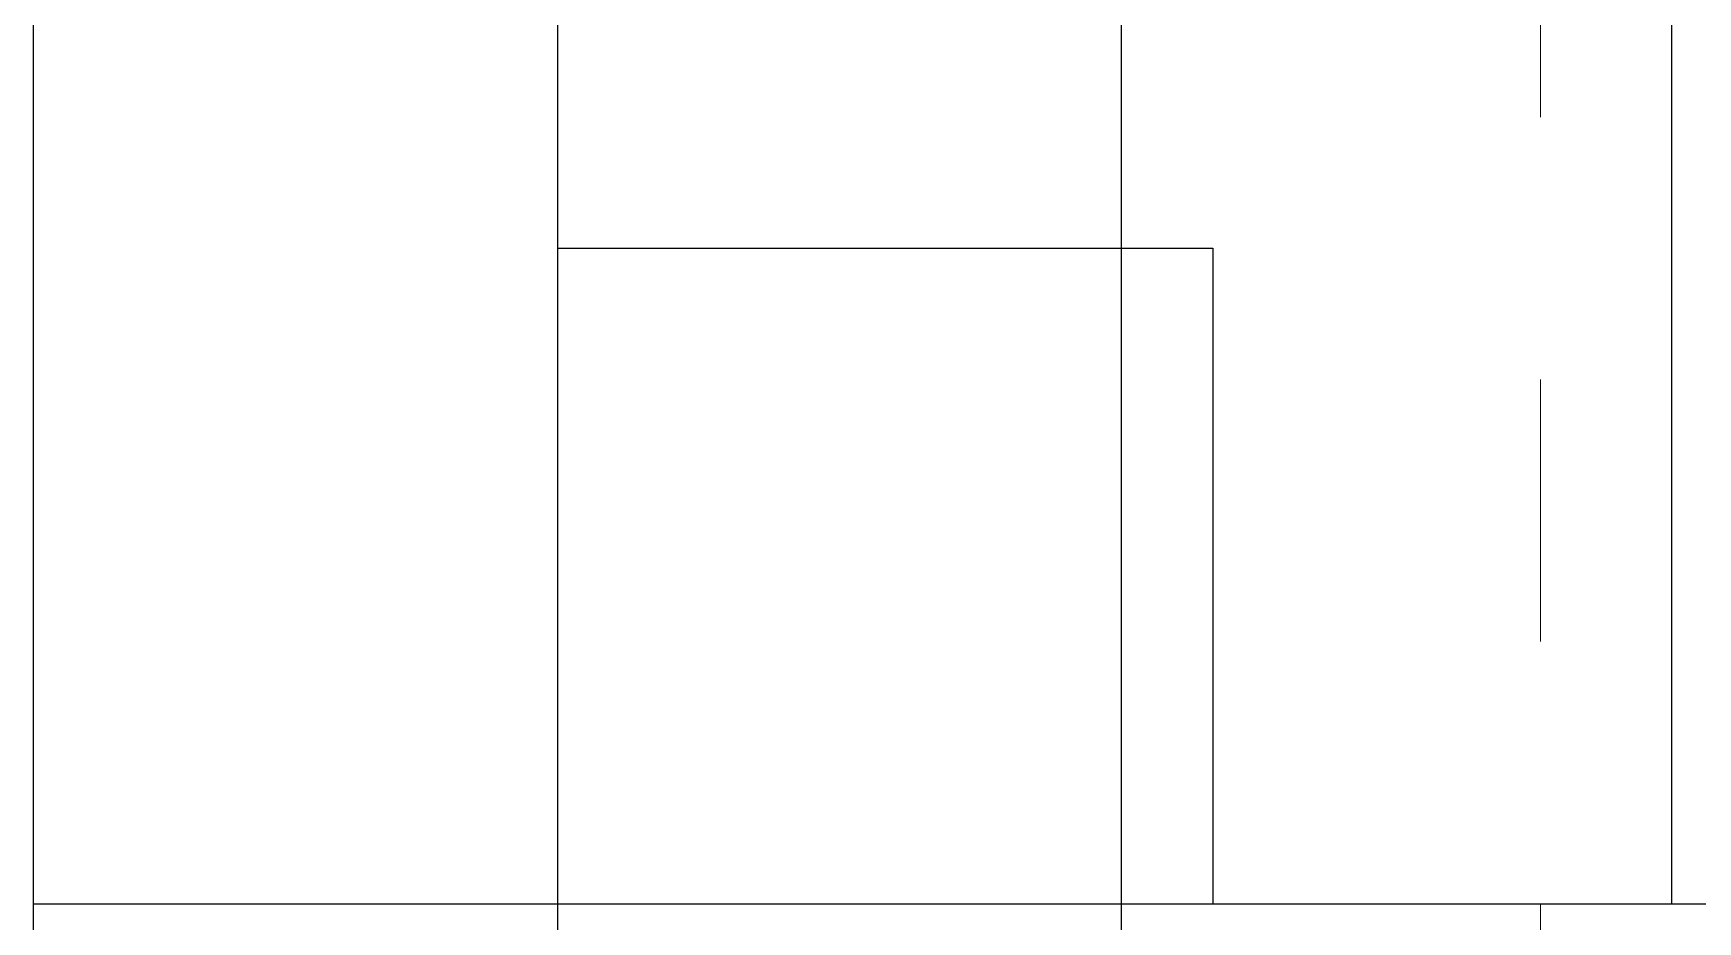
# Model space of a CAD drawing. Header units: inches. Extents: x -91.9 to -8.9, y 167.2 to 248.9.
# Drawn here: x -60.57 to -59.935, y 198.137 to 198.476 of the extents above; entities that cross this region are included whole.
import ezdxf

# ---------------------------------------------------------------- set-up
doc = ezdxf.new("R2010")
doc.units = ezdxf.units.IN
doc.header["$MEASUREMENT"] = 0
doc.linetypes.add('DASHED2', pattern=[0.375, 0.25, -0.125])
doc.linetypes.add('HIDDEN', pattern=[0.375, 0.25, -0.125])
doc.layers.add('A2 Hatch', color=8, linetype='Continuous', lineweight=9)

msp = doc.modelspace()

# ---------------------------------------------------------------- linework, layer by layer
at = {"color": 1}
for p, q in [((-60.57038, 210.64368), (-60.57038, 198.14368)), ((-60.37038, 210.39368), (-60.37038, 198.14368)), ((-60.15538, 210.14368), (-60.15538, 198.14368)), ((-60.57038, 198.64368), (-60.57038, 188.78955)), ((-59.94538, 198.64371), (-59.94538, 198.14371)), ((-59.94538, 198.64371), (-59.94538, 198.14371)), ((-59.94538, 198.64371), (-59.94538, 198.14371)), ((-59.94538, 198.64371), (-59.94538, 198.14371)), ((-59.94538, 198.64371), (-59.94538, 198.14371)), ((-59.94538, 198.64371), (-59.94538, 198.14371)), ((-59.94538, 198.64371), (-59.94538, 198.14371)), ((-59.94538, 198.64371), (-59.94538, 198.14371)), ((-59.94538, 198.64371), (-59.94538, 198.14371)), ((-59.94538, 198.64371), (-59.94538, 198.14371)), ((-59.94538, 198.64371), (-59.94538, 198.14371)), ((-59.94538, 198.64371), (-59.94538, 198.14371)), ((-59.94538, 198.64371), (-59.94538, 198.14371)), ((-59.94538, 198.64371), (-59.94538, 198.14371)), ((-59.94538, 198.64371), (-59.94538, 198.14371)), ((-59.94538, 198.64371), (-59.94538, 198.14371)), ((-59.94538, 198.64371), (-59.94538, 198.14371)), ((-59.94538, 198.64371), (-59.94538, 198.14371)), ((-59.94538, 198.64371), (-59.94538, 198.14371)), ((-59.94538, 198.64371), (-59.94538, 198.14371)), ((-59.94538, 198.64371), (-59.94538, 198.14371)), ((-59.94538, 198.64371), (-59.94538, 198.14371)), ((-59.94538, 198.64371), (-59.94538, 198.14371)), ((-59.94538, 198.64371), (-59.94538, 198.14371)), ((-59.94538, 198.64368), (-59.94538, 198.14368)), ((-59.94538, 198.64368), (-59.94538, 198.14368)), ((-59.94538, 198.64368), (-59.94538, 198.14368)), ((-59.94538, 198.64368), (-59.94538, 198.14368)), ((-59.94538, 198.64368), (-59.94538, 198.14368)), ((-59.94538, 198.64368), (-59.94538, 198.14368)), ((-59.94538, 198.64368), (-59.94538, 198.14368)), ((-59.94538, 198.64368), (-59.94538, 198.14368)), ((-59.94538, 198.64368), (-59.94538, 198.14368)), ((-59.94538, 198.64368), (-59.94538, 198.14368)), ((-59.94538, 198.64368), (-59.94538, 198.14368)), ((-59.94538, 198.64368), (-59.94538, 198.14368)), ((-59.94538, 198.64368), (-59.94538, 198.14368)), ((-59.94538, 198.64368), (-59.94538, 198.14368)), ((-59.94538, 198.64368), (-59.94538, 198.14368)), ((-59.94538, 198.64368), (-59.94538, 198.14368)), ((-59.94538, 198.64368), (-59.94538, 198.14368)), ((-59.94538, 198.64368), (-59.94538, 198.14368)), ((-59.94538, 198.64368), (-59.94538, 198.14368)), ((-59.94538, 198.64368), (-59.94538, 198.14368)), ((-59.94538, 198.64368), (-59.94538, 198.14368)), ((-59.94538, 198.64368), (-59.94538, 198.14368)), ((-59.94538, 198.64368), (-59.94538, 198.14368)), ((-59.94538, 198.64368), (-59.94538, 198.14368)), ((-59.94538, 198.64368), (-59.94538, 198.14368)), ((-59.94538, 198.64368), (-59.94538, 198.14368)), ((-59.94538, 198.64368), (-59.94538, 198.14368)), ((-59.94538, 198.64368), (-59.94538, 198.14368)), ((-59.94538, 198.64368), (-59.94538, 198.14368)), ((-59.94538, 198.64368), (-59.94538, 198.14368)), ((-59.94538, 198.64368), (-59.94538, 198.14368)), ((-59.94538, 198.64368), (-59.94538, 198.14368)), ((-59.94538, 198.64368), (-59.94538, 198.14368)), ((-59.94538, 198.64368), (-59.94538, 198.14368)), ((-59.94538, 198.64368), (-59.94538, 198.14368)), ((-59.94538, 198.64368), (-59.94538, 198.14368)), ((-59.94538, 198.64368), (-59.94538, 198.14368)), ((-59.94538, 198.64368), (-59.94538, 198.14368)), ((-59.94538, 198.64368), (-59.94538, 198.14368)), ((-59.94538, 198.64368), (-59.94538, 198.14368)), ((-60.37038, 198.39371), (-60.12038, 198.39371)), ((-60.37038, 198.39371), (-60.12038, 198.39371)), ((-60.37038, 198.39371), (-60.12038, 198.39371)), ((-60.37038, 198.39371), (-60.12038, 198.39371)), ((-60.37038, 198.39371), (-60.12038, 198.39371)), ((-60.37038, 198.39371), (-60.12038, 198.39371)), ((-60.37038, 198.39371), (-60.12038, 198.39371)), ((-60.37038, 198.39371), (-60.12038, 198.39371)), ((-60.37038, 198.39371), (-60.12038, 198.39371)), ((-60.37038, 198.39371), (-60.12038, 198.39371)), ((-60.37038, 198.39371), (-60.12038, 198.39371)), ((-60.37038, 198.39371), (-60.12038, 198.39371)), ((-60.37038, 198.39371), (-60.12038, 198.39371)), ((-60.37038, 198.39371), (-60.12038, 198.39371)), ((-60.37038, 198.39371), (-60.12038, 198.39371)), ((-60.37038, 198.39371), (-60.12038, 198.39371)), ((-60.37038, 198.39371), (-60.12038, 198.39371)), ((-60.37038, 198.39371), (-60.12038, 198.39371)), ((-60.37038, 198.39371), (-60.12038, 198.39371)), ((-60.37038, 198.39371), (-60.12038, 198.39371)), ((-60.37038, 198.39371), (-60.12038, 198.39371)), ((-60.37038, 198.39371), (-60.12038, 198.39371)), ((-60.37038, 198.39371), (-60.12038, 198.39371)), ((-60.37038, 198.39371), (-60.12038, 198.39371)), ((-60.37038, 198.39368), (-60.12038, 198.39368)), ((-60.37038, 198.39368), (-60.12038, 198.39368)), ((-60.37038, 198.39368), (-60.12038, 198.39368)), ((-60.37038, 198.39368), (-60.12038, 198.39368)), ((-60.37038, 198.39368), (-60.12038, 198.39368)), ((-60.37038, 198.39368), (-60.12038, 198.39368)), ((-60.37038, 198.39368), (-60.12038, 198.39368)), ((-60.37038, 198.39368), (-60.12038, 198.39368)), ((-60.37038, 198.39368), (-60.12038, 198.39368)), ((-60.37038, 198.39368), (-60.12038, 198.39368)), ((-60.37038, 198.39368), (-60.12038, 198.39368)), ((-60.37038, 198.39368), (-60.12038, 198.39368)), ((-60.37038, 198.39368), (-60.12038, 198.39368)), ((-60.37038, 198.39368), (-60.12038, 198.39368)), ((-60.37038, 198.39368), (-60.12038, 198.39368)), ((-60.37038, 198.39368), (-60.12038, 198.39368)), ((-60.37038, 198.39368), (-60.12038, 198.39368)), ((-60.37038, 198.39368), (-60.12038, 198.39368)), ((-60.37038, 198.39368), (-60.12038, 198.39368)), ((-60.37038, 198.39368), (-60.37038, 188.85737)), ((-60.37038, 198.39368), (-60.12038, 198.39368)), ((-60.37038, 198.39368), (-60.12038, 198.39368)), ((-60.37038, 198.39368), (-60.12038, 198.39368)), ((-60.37038, 198.39368), (-60.12038, 198.39368)), ((-60.37038, 198.39368), (-60.12038, 198.39368)), ((-60.37038, 198.39368), (-60.12038, 198.39368)), ((-60.37038, 198.39368), (-60.12038, 198.39368)), ((-60.37038, 198.39368), (-60.12038, 198.39368)), ((-60.37038, 198.39368), (-60.12038, 198.39368)), ((-60.37038, 198.39368), (-60.12038, 198.39368)), ((-60.37038, 198.39368), (-60.12038, 198.39368)), ((-60.37038, 198.39368), (-60.12038, 198.39368)), ((-60.37038, 198.39368), (-60.12038, 198.39368)), ((-60.37038, 198.39368), (-60.12038, 198.39368)), ((-60.37038, 198.39368), (-60.12038, 198.39368)), ((-60.37038, 198.39368), (-60.12038, 198.39368)), ((-60.37038, 198.39368), (-60.12038, 198.39368)), ((-60.37038, 198.39368), (-60.12038, 198.39368)), ((-60.37038, 198.39368), (-60.12038, 198.39368)), ((-60.37038, 198.39368), (-60.12038, 198.39368)), ((-60.37038, 198.39368), (-60.12038, 198.39368)), ((-60.12038, 198.39371), (-60.12038, 198.14371)), ((-60.12038, 198.39371), (-60.12038, 198.14371)), ((-60.12038, 198.39371), (-60.12038, 198.14371)), ((-60.12038, 198.39371), (-60.12038, 198.14371)), ((-60.12038, 198.39371), (-60.12038, 198.14371)), ((-60.12038, 198.39371), (-60.12038, 198.14371)), ((-60.12038, 198.39371), (-60.12038, 198.14371)), ((-60.12038, 198.39371), (-60.12038, 198.14371)), ((-60.12038, 198.39371), (-60.12038, 198.14371)), ((-60.12038, 198.39371), (-60.12038, 198.14371)), ((-60.12038, 198.39371), (-60.12038, 198.14371)), ((-60.12038, 198.39371), (-60.12038, 198.14371)), ((-60.12038, 198.39371), (-60.12038, 198.14371)), ((-60.12038, 198.39371), (-60.12038, 198.14371)), ((-60.12038, 198.39371), (-60.12038, 198.14371)), ((-60.12038, 198.39371), (-60.12038, 198.14371)), ((-60.12038, 198.39371), (-60.12038, 198.14371)), ((-60.12038, 198.39371), (-60.12038, 198.14371)), ((-60.12038, 198.39371), (-60.12038, 198.14371)), ((-60.12038, 198.39371), (-60.12038, 198.14371)), ((-60.12038, 198.39371), (-60.12038, 198.14371)), ((-60.12038, 198.39371), (-60.12038, 198.14371)), ((-60.12038, 198.39371), (-60.12038, 198.14371)), ((-60.12038, 198.39371), (-60.12038, 198.14371)), ((-60.12038, 198.39368), (-60.12038, 198.14368)), ((-60.12038, 198.39368), (-60.12038, 198.14368)), ((-60.12038, 198.39368), (-60.12038, 198.14368)), ((-60.12038, 198.39368), (-60.12038, 198.14368)), ((-60.12038, 198.39368), (-60.12038, 198.14368)), ((-60.12038, 198.39368), (-60.12038, 198.14368)), ((-60.12038, 198.39368), (-60.12038, 198.14368)), ((-60.12038, 198.39368), (-60.12038, 198.14368)), ((-60.12038, 198.39368), (-60.12038, 198.14368)), ((-60.12038, 198.39368), (-60.12038, 198.14368)), ((-60.12038, 198.39368), (-60.12038, 198.14368)), ((-60.12038, 198.39368), (-60.12038, 198.14368)), ((-60.12038, 198.39368), (-60.12038, 198.14368)), ((-60.12038, 198.39368), (-60.12038, 198.14368)), ((-60.12038, 198.39368), (-60.12038, 198.14368)), ((-60.12038, 198.39368), (-60.12038, 198.14368)), ((-60.12038, 198.39368), (-60.12038, 198.14368)), ((-60.12038, 198.39368), (-60.12038, 198.14368)), ((-60.12038, 198.39368), (-60.12038, 198.14368)), ((-60.12038, 198.39368), (-60.12038, 198.14368)), ((-60.12038, 198.39368), (-60.12038, 198.14368)), ((-60.12038, 198.39368), (-60.12038, 198.14368)), ((-60.12038, 198.39368), (-60.12038, 198.14368)), ((-60.12038, 198.39368), (-60.12038, 198.14368)), ((-60.12038, 198.39368), (-60.12038, 198.14368)), ((-60.12038, 198.39368), (-60.12038, 198.14368)), ((-60.12038, 198.39368), (-60.12038, 198.14368)), ((-60.12038, 198.39368), (-60.12038, 198.14368)), ((-60.12038, 198.39368), (-60.12038, 198.14368)), ((-60.12038, 198.39368), (-60.12038, 198.14368)), ((-60.12038, 198.39368), (-60.12038, 198.14368)), ((-60.12038, 198.39368), (-60.12038, 198.14368)), ((-60.12038, 198.39368), (-60.12038, 198.14368)), ((-60.12038, 198.39368), (-60.12038, 198.14368)), ((-60.12038, 198.39368), (-60.12038, 198.14368)), ((-60.12038, 198.39368), (-60.12038, 198.14368)), ((-60.12038, 198.39368), (-60.12038, 198.14368)), ((-60.12038, 198.39368), (-60.12038, 198.14368)), ((-60.12038, 198.39368), (-60.12038, 198.14368)), ((-60.12038, 198.39368), (-60.12038, 198.14368)), ((-60.57038, 198.14371), (-58.57038, 198.14371)), ((-60.57038, 198.14371), (-60.37038, 198.14371)), ((-60.57038, 198.14371), (-58.57038, 198.14371)), ((-60.57038, 198.14371), (-58.57038, 198.14371)), ((-60.57038, 198.14371), (-60.37038, 198.14371)), ((-60.57038, 198.14371), (-58.57038, 198.14371)), ((-60.57038, 198.14371), (-58.57038, 198.14371)), ((-60.57038, 198.14371), (-58.57038, 198.14371)), ((-60.57038, 198.14371), (-60.37038, 198.14371)), ((-60.57038, 198.14371), (-58.57038, 198.14371)), ((-60.57038, 198.14371), (-58.57038, 198.14371)), ((-60.57038, 198.14371), (-60.37038, 198.14371)), ((-60.57038, 198.14371), (-58.57038, 198.14371)), ((-60.57038, 198.14371), (-58.57038, 198.14371)), ((-60.57038, 198.14371), (-58.57038, 198.14371)), ((-60.57038, 198.14371), (-60.37038, 198.14371)), ((-60.57038, 198.14371), (-58.57038, 198.14371)), ((-60.57038, 198.14371), (-58.57038, 198.14371)), ((-60.57038, 198.14371), (-60.37038, 198.14371)), ((-60.57038, 198.14371), (-58.57038, 198.14371)), ((-60.57038, 198.14371), (-58.57038, 198.14371)), ((-60.57038, 198.14371), (-58.57038, 198.14371)), ((-60.57038, 198.14371), (-60.37038, 198.14371)), ((-60.57038, 198.14371), (-58.57038, 198.14371)), ((-60.57038, 198.14371), (-58.57038, 198.14371)), ((-60.57038, 198.14371), (-60.37038, 198.14371)), ((-60.57038, 198.14371), (-58.57038, 198.14371)), ((-60.57038, 198.14371), (-58.57038, 198.14371)), ((-60.57038, 198.14371), (-58.57038, 198.14371)), ((-60.57038, 198.14371), (-60.37038, 198.14371)), ((-60.57038, 198.14371), (-58.57038, 198.14371)), ((-60.57038, 198.14371), (-58.57038, 198.14371)), ((-60.57038, 198.14371), (-60.37038, 198.14371)), ((-60.57038, 198.14371), (-58.57038, 198.14371)), ((-60.57038, 198.14371), (-58.57038, 198.14371)), ((-60.57038, 198.14371), (-58.57038, 198.14371)), ((-60.57038, 198.14371), (-60.37038, 198.14371)), ((-60.57038, 198.14371), (-58.57038, 198.14371)), ((-60.57038, 198.14371), (-58.57038, 198.14371)), ((-60.57038, 198.14371), (-60.37038, 198.14371)), ((-60.57038, 198.14371), (-58.57038, 198.14371)), ((-60.57038, 198.14371), (-58.57038, 198.14371)), ((-60.57038, 198.14371), (-58.57038, 198.14371)), ((-60.57038, 198.14371), (-60.37038, 198.14371)), ((-60.57038, 198.14371), (-58.57038, 198.14371)), ((-60.57038, 198.14371), (-58.57038, 198.14371)), ((-60.57038, 198.14371), (-60.37038, 198.14371)), ((-60.57038, 198.14371), (-58.57038, 198.14371)), ((-60.57038, 198.14371), (-58.57038, 198.14371)), ((-60.57038, 198.14371), (-58.57038, 198.14371)), ((-60.57038, 198.14371), (-60.37038, 198.14371)), ((-60.57038, 198.14371), (-58.57038, 198.14371)), ((-60.57038, 198.14371), (-58.57038, 198.14371)), ((-60.57038, 198.14371), (-60.37038, 198.14371)), ((-60.57038, 198.14371), (-58.57038, 198.14371)), ((-60.57038, 198.14371), (-58.57038, 198.14371)), ((-60.57038, 198.14371), (-58.57038, 198.14371)), ((-60.57038, 198.14371), (-60.37038, 198.14371)), ((-60.57038, 198.14371), (-58.57038, 198.14371)), ((-60.57038, 198.14371), (-58.57038, 198.14371)), ((-60.57038, 198.14371), (-60.37038, 198.14371)), ((-60.57038, 198.14371), (-58.57038, 198.14371)), ((-60.57038, 198.14371), (-58.57038, 198.14371)), ((-60.57038, 198.14371), (-58.57038, 198.14371)), ((-60.57038, 198.14371), (-60.37038, 198.14371)), ((-60.57038, 198.14371), (-58.57038, 198.14371)), ((-60.57038, 198.14371), (-58.57038, 198.14371)), ((-60.57038, 198.14371), (-60.37038, 198.14371)), ((-60.57038, 198.14371), (-58.57038, 198.14371)), ((-60.57038, 198.14371), (-58.57038, 198.14371)), ((-60.57038, 198.14371), (-58.57038, 198.14371)), ((-60.57038, 198.14371), (-60.37038, 198.14371)), ((-60.57038, 198.14371), (-58.57038, 198.14371)), ((-60.57038, 198.14371), (-58.57038, 198.14371)), ((-60.57038, 198.14371), (-60.37038, 198.14371)), ((-60.57038, 198.14371), (-58.57038, 198.14371)), ((-60.57038, 198.14371), (-58.57038, 198.14371)), ((-60.57038, 198.14371), (-58.57038, 198.14371)), ((-60.57038, 198.14371), (-60.37038, 198.14371)), ((-60.57038, 198.14371), (-58.57038, 198.14371)), ((-60.57038, 198.14371), (-58.57038, 198.14371)), ((-60.57038, 198.14371), (-60.37038, 198.14371)), ((-60.57038, 198.14371), (-58.57038, 198.14371)), ((-60.57038, 198.14371), (-58.57038, 198.14371)), ((-60.57038, 198.14368), (-58.57038, 198.14368)), ((-60.57038, 198.14368), (-60.37038, 198.14368)), ((-60.57038, 198.14368), (-58.57038, 198.14368)), ((-60.57038, 198.14368), (-58.57038, 198.14368)), ((-60.57038, 198.14368), (-60.37038, 198.14368)), ((-60.57038, 198.14368), (-58.57038, 198.14368)), ((-60.57038, 198.14368), (-58.57038, 198.14368)), ((-60.57038, 198.14368), (-58.57038, 198.14368)), ((-60.57038, 198.14368), (-60.37038, 198.14368)), ((-60.57038, 198.14368), (-58.57038, 198.14368)), ((-60.57038, 198.14368), (-58.57038, 198.14368)), ((-60.57038, 198.14368), (-60.37038, 198.14368)), ((-60.57038, 198.14368), (-58.57038, 198.14368)), ((-60.57038, 198.14368), (-58.57038, 198.14368)), ((-60.57038, 198.14368), (-58.57038, 198.14368)), ((-60.57038, 198.14368), (-60.37038, 198.14368)), ((-60.57038, 198.14368), (-58.57038, 198.14368)), ((-60.57038, 198.14368), (-58.57038, 198.14368)), ((-60.57038, 198.14368), (-60.37038, 198.14368)), ((-60.57038, 198.14368), (-58.57038, 198.14368)), ((-60.57038, 198.14368), (-58.57038, 198.14368)), ((-60.57038, 198.14368), (-58.57038, 198.14368)), ((-60.57038, 198.14368), (-60.37038, 198.14368)), ((-60.57038, 198.14368), (-58.57038, 198.14368)), ((-60.57038, 198.14368), (-58.57038, 198.14368)), ((-60.57038, 198.14368), (-60.37038, 198.14368)), ((-60.57038, 198.14368), (-58.57038, 198.14368)), ((-60.57038, 198.14368), (-58.57038, 198.14368)), ((-60.57038, 198.14368), (-58.57038, 198.14368)), ((-60.57038, 198.14368), (-60.37038, 198.14368)), ((-60.57038, 198.14368), (-58.57038, 198.14368)), ((-60.57038, 198.14368), (-58.57038, 198.14368)), ((-60.57038, 198.14368), (-60.37038, 198.14368)), ((-60.57038, 198.14368), (-58.57038, 198.14368)), ((-60.57038, 198.14368), (-58.57038, 198.14368)), ((-60.57038, 198.14368), (-58.57038, 198.14368)), ((-60.57038, 198.14368), (-60.37038, 198.14368)), ((-60.57038, 198.14368), (-58.57038, 198.14368)), ((-60.57038, 198.14368), (-58.57038, 198.14368)), ((-60.57038, 198.14368), (-60.37038, 198.14368)), ((-60.57038, 198.14368), (-58.57038, 198.14368)), ((-60.57038, 198.14368), (-58.57038, 198.14368)), ((-60.57038, 198.14368), (-58.57038, 198.14368)), ((-60.57038, 198.14368), (-60.37038, 198.14368)), ((-60.57038, 198.14368), (-58.57038, 198.14368)), ((-60.57038, 198.14368), (-58.57038, 198.14368)), ((-60.57038, 198.14368), (-60.37038, 198.14368)), ((-60.57038, 198.14368), (-58.57038, 198.14368)), ((-60.57038, 198.14368), (-58.57038, 198.14368)), ((-60.57038, 198.14368), (-58.57038, 198.14368)), ((-60.57038, 198.14368), (-60.37038, 198.14368)), ((-60.57038, 198.14368), (-58.57038, 198.14368)), ((-60.57038, 198.14368), (-58.57038, 198.14368)), ((-60.57038, 198.14368), (-60.37038, 198.14368)), ((-60.57038, 198.14368), (-58.57038, 198.14368)), ((-60.57038, 198.14368), (-58.57038, 198.14368)), ((-60.57038, 198.14368), (-58.57038, 198.14368)), ((-60.57038, 198.14368), (-60.37038, 198.14368)), ((-60.57038, 198.14368), (-58.57038, 198.14368)), ((-60.57038, 198.14368), (-58.57038, 198.14368)), ((-60.57038, 198.14368), (-60.37038, 198.14368)), ((-60.57038, 198.14368), (-58.57038, 198.14368)), ((-60.57038, 198.14368), (-58.57038, 198.14368)), ((-60.57038, 198.14368), (-58.57038, 198.14368)), ((-60.57038, 198.14368), (-60.37038, 198.14368)), ((-60.57038, 198.14368), (-58.57038, 198.14368)), ((-60.57038, 198.14368), (-58.57038, 198.14368)), ((-60.57038, 198.14368), (-60.37038, 198.14368)), ((-60.57038, 198.14368), (-58.57038, 198.14368)), ((-60.57038, 198.14368), (-58.57038, 198.14368)), ((-60.57038, 198.14368), (-58.57038, 198.14368)), ((-60.57038, 198.14368), (-60.37038, 198.14368)), ((-60.57038, 198.14368), (-58.57038, 198.14368)), ((-60.57038, 198.14368), (-58.57038, 198.14368)), ((-60.57038, 198.14368), (-60.37038, 198.14368)), ((-60.57038, 198.14368), (-58.57038, 198.14368)), ((-60.57038, 198.14368), (-58.57038, 198.14368)), ((-60.57038, 198.14368), (-58.57038, 198.14368)), ((-60.57038, 198.14368), (-60.37038, 198.14368)), ((-60.57038, 198.14368), (-58.57038, 198.14368)), ((-60.57038, 198.14368), (-58.57038, 198.14368)), ((-60.57038, 198.14368), (-60.37038, 198.14368)), ((-60.57038, 198.14368), (-58.57038, 198.14368)), ((-60.57038, 198.14368), (-58.57038, 198.14368)), ((-60.57038, 198.14368), (-58.57038, 198.14368)), ((-60.57038, 198.14368), (-60.37038, 198.14368)), ((-60.57038, 198.14368), (-58.57038, 198.14368)), ((-60.57038, 198.14368), (-58.57038, 198.14368)), ((-60.57038, 198.14368), (-60.37038, 198.14368)), ((-60.57038, 198.14368), (-58.57038, 198.14368)), ((-60.57038, 198.14368), (-58.57038, 198.14368)), ((-60.57038, 198.14368), (-58.57038, 198.14368)), ((-60.57038, 198.14368), (-60.37038, 198.14368)), ((-60.57038, 198.14368), (-58.57038, 198.14368)), ((-60.57038, 198.14368), (-58.57038, 198.14368)), ((-60.57038, 198.14368), (-60.37038, 198.14368)), ((-60.57038, 198.14368), (-58.57038, 198.14368)), ((-60.57038, 198.14368), (-58.57038, 198.14368)), ((-60.57038, 198.14368), (-58.57038, 198.14368)), ((-60.57038, 198.14368), (-60.37038, 198.14368)), ((-60.57038, 198.14368), (-58.57038, 198.14368)), ((-60.57038, 198.14368), (-58.57038, 198.14368)), ((-60.57038, 198.14368), (-60.37038, 198.14368)), ((-60.57038, 198.14368), (-58.57038, 198.14368)), ((-60.57038, 198.14368), (-58.57038, 198.14368)), ((-60.57038, 198.14368), (-58.57038, 198.14368)), ((-60.57038, 198.14368), (-60.37038, 198.14368)), ((-60.57038, 198.14368), (-58.57038, 198.14368)), ((-60.57038, 198.14368), (-58.57038, 198.14368)), ((-60.57038, 198.14368), (-60.37038, 198.14368)), ((-60.57038, 198.14368), (-58.57038, 198.14368)), ((-60.57038, 198.14368), (-58.57038, 198.14368)), ((-60.57038, 198.14368), (-58.57038, 198.14368)), ((-60.57038, 198.14368), (-60.37038, 198.14368)), ((-60.57038, 198.14368), (-58.57038, 198.14368)), ((-60.57038, 198.14368), (-58.57038, 198.14368)), ((-60.57038, 198.14368), (-60.37038, 198.14368)), ((-60.57038, 198.14368), (-58.57038, 198.14368)), ((-60.57038, 198.14368), (-58.57038, 198.14368)), ((-60.57038, 198.14368), (-58.57038, 198.14368)), ((-60.57038, 198.14368), (-60.37038, 198.14368)), ((-60.57038, 198.14368), (-58.57038, 198.14368)), ((-60.57038, 198.14368), (-58.57038, 198.14368)), ((-60.57038, 198.14368), (-60.37038, 198.14368)), ((-60.57038, 198.14368), (-58.57038, 198.14368)), ((-60.57038, 198.14368), (-58.57038, 198.14368)), ((-60.57038, 198.14368), (-58.57038, 198.14368)), ((-60.57038, 198.14368), (-60.37038, 198.14368)), ((-60.57038, 198.14368), (-58.57038, 198.14368)), ((-60.57038, 198.14368), (-58.57038, 198.14368)), ((-60.57038, 198.14368), (-60.37038, 198.14368)), ((-60.57038, 198.14368), (-58.57038, 198.14368)), ((-60.57038, 198.14368), (-58.57038, 198.14368)), ((-60.57038, 198.14368), (-58.57038, 198.14368)), ((-60.57038, 198.14368), (-60.37038, 198.14368)), ((-60.57038, 198.14368), (-58.57038, 198.14368)), ((-60.57038, 198.14368), (-58.57038, 198.14368)), ((-60.57038, 198.14368), (-60.37038, 198.14368)), ((-60.57038, 198.14368), (-58.57038, 198.14368)), ((-60.57038, 198.14368), (-58.57038, 198.14368)), ((-60.15538, 198.14371), (-58.57038, 198.14371)), ((-60.15538, 198.14371), (-58.57038, 198.14371)), ((-60.15538, 198.14371), (-58.57038, 198.14371)), ((-60.15538, 198.14371), (-58.57038, 198.14371)), ((-60.15538, 198.14371), (-58.57038, 198.14371)), ((-60.15538, 198.14371), (-58.57038, 198.14371)), ((-60.15538, 198.14371), (-58.57038, 198.14371)), ((-60.15538, 198.14371), (-58.57038, 198.14371)), ((-60.15538, 198.14371), (-58.57038, 198.14371)), ((-60.15538, 198.14371), (-58.57038, 198.14371)), ((-60.15538, 198.14371), (-58.57038, 198.14371)), ((-60.15538, 198.14371), (-58.57038, 198.14371)), ((-60.15538, 198.14371), (-58.57038, 198.14371)), ((-60.15538, 198.14371), (-58.57038, 198.14371)), ((-60.15538, 198.14371), (-58.57038, 198.14371)), ((-60.15538, 198.14371), (-58.57038, 198.14371)), ((-60.15538, 198.14371), (-58.57038, 198.14371)), ((-60.15538, 198.14371), (-58.57038, 198.14371)), ((-60.15538, 198.14371), (-58.57038, 198.14371)), ((-60.15538, 198.14371), (-58.57038, 198.14371)), ((-60.15538, 198.14371), (-58.57038, 198.14371)), ((-60.15538, 198.14371), (-58.57038, 198.14371)), ((-60.15538, 198.14371), (-58.57038, 198.14371)), ((-60.15538, 198.14371), (-58.57038, 198.14371)), ((-60.15538, 198.14368), (-58.57038, 198.14368)), ((-60.15538, 198.14368), (-58.57038, 198.14368)), ((-60.15538, 198.14368), (-58.57038, 198.14368)), ((-60.15538, 198.14368), (-58.57038, 198.14368)), ((-60.15538, 198.14368), (-58.57038, 198.14368)), ((-60.15538, 198.14368), (-58.57038, 198.14368)), ((-60.15538, 198.14368), (-58.57038, 198.14368)), ((-60.15538, 198.14368), (-58.57038, 198.14368)), ((-60.15538, 198.14368), (-58.57038, 198.14368)), ((-60.15538, 198.14368), (-58.57038, 198.14368)), ((-60.15538, 198.14368), (-58.57038, 198.14368)), ((-60.15538, 198.14368), (-58.57038, 198.14368)), ((-60.15538, 198.14368), (-58.57038, 198.14368)), ((-60.15538, 198.14368), (-58.57038, 198.14368)), ((-60.15538, 198.14368), (-58.57038, 198.14368)), ((-60.15538, 198.14368), (-58.57038, 198.14368)), ((-60.15538, 198.14368), (-58.57038, 198.14368)), ((-60.15538, 198.14368), (-58.57038, 198.14368)), ((-60.15538, 198.14368), (-58.57038, 198.14368)), ((-60.15538, 198.14368), (-58.57038, 198.14368)), ((-60.15538, 198.14368), (-60.15538, 188.93029)), ((-60.15538, 198.14368), (-58.57038, 198.14368)), ((-60.15538, 198.14368), (-58.57038, 198.14368)), ((-60.15538, 198.14368), (-58.57038, 198.14368)), ((-60.15538, 198.14368), (-58.57038, 198.14368)), ((-60.15538, 198.14368), (-58.57038, 198.14368)), ((-60.15538, 198.14368), (-58.57038, 198.14368)), ((-60.15538, 198.14368), (-58.57038, 198.14368)), ((-60.15538, 198.14368), (-58.57038, 198.14368)), ((-60.15538, 198.14368), (-58.57038, 198.14368)), ((-60.15538, 198.14368), (-58.57038, 198.14368)), ((-60.15538, 198.14368), (-58.57038, 198.14368)), ((-60.15538, 198.14368), (-58.57038, 198.14368)), ((-60.15538, 198.14368), (-58.57038, 198.14368)), ((-60.15538, 198.14368), (-58.57038, 198.14368)), ((-60.15538, 198.14368), (-58.57038, 198.14368)), ((-60.15538, 198.14368), (-58.57038, 198.14368)), ((-60.15538, 198.14368), (-58.57038, 198.14368)), ((-60.15538, 198.14368), (-58.57038, 198.14368)), ((-60.15538, 198.14368), (-58.57038, 198.14368)), ((-60.15538, 198.14368), (-58.57038, 198.14368))]:
    msp.add_line(p, q, dxfattribs=at)
at = {"color": 1, "linetype": 'HIDDEN', "ltscale": 0.02}
for p, q in [((-59.94538, 198.64371), (-59.94538, 198.14371)), ((-59.94538, 198.64371), (-59.94538, 198.14371)), ((-59.94538, 198.64371), (-59.94538, 198.14371)), ((-59.94538, 198.64371), (-59.94538, 198.14371)), ((-59.94538, 198.64371), (-59.94538, 198.14371)), ((-59.94538, 198.64371), (-59.94538, 198.14371)), ((-59.94538, 198.64371), (-59.94538, 198.14371)), ((-59.94538, 198.64371), (-59.94538, 198.14371)), ((-59.94538, 198.64371), (-59.94538, 198.14371)), ((-59.94538, 198.64371), (-59.94538, 198.14371)), ((-59.94538, 198.64371), (-59.94538, 198.14371)), ((-59.94538, 198.64371), (-59.94538, 198.14371)), ((-59.94538, 198.64371), (-59.94538, 198.14371)), ((-59.94538, 198.64371), (-59.94538, 198.14371)), ((-59.94538, 198.64371), (-59.94538, 198.14371)), ((-59.94538, 198.64371), (-59.94538, 198.14371)), ((-59.94538, 198.64371), (-59.94538, 198.14371)), ((-59.94538, 198.64371), (-59.94538, 198.14371)), ((-59.94538, 198.64371), (-59.94538, 198.14371)), ((-59.94538, 198.64371), (-59.94538, 198.14371)), ((-59.94538, 198.64371), (-59.94538, 198.14371)), ((-59.94538, 198.64371), (-59.94538, 198.14371)), ((-59.94538, 198.64371), (-59.94538, 198.14371)), ((-59.94538, 198.64371), (-59.94538, 198.14371)), ((-59.94538, 198.64371), (-59.94538, 198.14371)), ((-59.94538, 198.64371), (-59.94538, 198.14371)), ((-59.94538, 198.64371), (-59.94538, 198.14371)), ((-59.94538, 198.64371), (-59.94538, 198.14371)), ((-59.94538, 198.64371), (-59.94538, 198.14371)), ((-59.94538, 198.64371), (-59.94538, 198.14371)), ((-59.94538, 198.64371), (-59.94538, 198.14371)), ((-59.94538, 198.64371), (-59.94538, 198.14371)), ((-59.94538, 198.64371), (-59.94538, 198.14371)), ((-59.94538, 198.64371), (-59.94538, 198.14371)), ((-59.94538, 198.64371), (-59.94538, 198.14371)), ((-59.94538, 198.64371), (-59.94538, 198.14371)), ((-59.94538, 198.64371), (-59.94538, 198.14371)), ((-59.94538, 198.64371), (-59.94538, 198.14371)), ((-59.94538, 198.64371), (-59.94538, 198.14371)), ((-59.94538, 198.64371), (-59.94538, 198.14371)), ((-59.94538, 198.64371), (-59.94538, 198.14371)), ((-59.94538, 198.64371), (-59.94538, 198.14371)), ((-59.94538, 198.64371), (-59.94538, 198.14371)), ((-59.94538, 198.64371), (-59.94538, 198.14371)), ((-59.94538, 198.64371), (-59.94538, 198.14371)), ((-59.94538, 198.64371), (-59.94538, 198.14371)), ((-59.94538, 198.64371), (-59.94538, 198.14371)), ((-59.94538, 198.64371), (-59.94538, 198.14371)), ((-59.94538, 198.64371), (-59.94538, 198.14371)), ((-59.94538, 198.64371), (-59.94538, 198.14371)), ((-59.94538, 198.64371), (-59.94538, 198.14371)), ((-59.94538, 198.64371), (-59.94538, 198.14371)), ((-59.94538, 198.64371), (-59.94538, 198.14371)), ((-59.94538, 198.64371), (-59.94538, 198.14371)), ((-59.94538, 198.64371), (-59.94538, 198.14371)), ((-59.94538, 198.64371), (-59.94538, 198.14371)), ((-59.94538, 198.64371), (-59.94538, 198.14371)), ((-59.94538, 198.64371), (-59.94538, 198.14371)), ((-59.94538, 198.64371), (-59.94538, 198.14371)), ((-59.94538, 198.64371), (-59.94538, 198.14371)), ((-59.94538, 198.64368), (-59.94538, 198.14368)), ((-59.94538, 198.64368), (-59.94538, 198.14368)), ((-59.94538, 198.64368), (-59.94538, 198.14368)), ((-59.94538, 198.64368), (-59.94538, 198.14368)), ((-59.94538, 198.64368), (-59.94538, 198.14368)), ((-59.94538, 198.64368), (-59.94538, 198.14368)), ((-59.94538, 198.64368), (-59.94538, 198.14368)), ((-59.94538, 198.64368), (-59.94538, 198.14368)), ((-59.94538, 198.64368), (-59.94538, 198.14368)), ((-59.94538, 198.64368), (-59.94538, 198.14368)), ((-59.94538, 198.64368), (-59.94538, 198.14368)), ((-59.94538, 198.64368), (-59.94538, 198.14368)), ((-59.94538, 198.64368), (-59.94538, 198.14368)), ((-59.94538, 198.64368), (-59.94538, 198.14368)), ((-59.94538, 198.64368), (-59.94538, 198.14368)), ((-59.94538, 198.64368), (-59.94538, 198.14368)), ((-59.94538, 198.64368), (-59.94538, 198.14368)), ((-59.94538, 198.64368), (-59.94538, 198.14368)), ((-59.94538, 198.64368), (-59.94538, 198.14368)), ((-59.94538, 198.64368), (-59.94538, 198.14368)), ((-59.94538, 198.64368), (-59.94538, 198.14368)), ((-59.94538, 198.64368), (-59.94538, 198.14368)), ((-59.94538, 198.64368), (-59.94538, 198.14368)), ((-59.94538, 198.64368), (-59.94538, 198.14368)), ((-59.94538, 198.64368), (-59.94538, 198.14368)), ((-59.94538, 198.64368), (-59.94538, 198.14368)), ((-59.94538, 198.64368), (-59.94538, 198.14368)), ((-59.94538, 198.64368), (-59.94538, 198.14368)), ((-59.94538, 198.64368), (-59.94538, 198.14368)), ((-59.94538, 198.64368), (-59.94538, 198.14368)), ((-59.94538, 198.64368), (-59.94538, 198.14368)), ((-59.94538, 198.64368), (-59.94538, 198.14368)), ((-59.94538, 198.64368), (-59.94538, 198.14368)), ((-59.94538, 198.64368), (-59.94538, 198.14368)), ((-59.94538, 198.64368), (-59.94538, 198.14368)), ((-59.94538, 198.64368), (-59.94538, 198.14368)), ((-59.94538, 198.64368), (-59.94538, 198.14368)), ((-59.94538, 198.64368), (-59.94538, 198.14368)), ((-59.94538, 198.64368), (-59.94538, 198.14368)), ((-59.94538, 198.64368), (-59.94538, 198.14368)), ((-59.94538, 198.64368), (-59.94538, 198.14368)), ((-59.94538, 198.64368), (-59.94538, 198.14368)), ((-59.94538, 198.64368), (-59.94538, 198.14368)), ((-59.94538, 198.64368), (-59.94538, 198.14368)), ((-59.94538, 198.64368), (-59.94538, 198.14368)), ((-59.94538, 198.64368), (-59.94538, 198.14368)), ((-59.94538, 198.64368), (-59.94538, 198.14368)), ((-59.94538, 198.64368), (-59.94538, 198.14368)), ((-59.94538, 198.64368), (-59.94538, 198.14368)), ((-59.94538, 198.64368), (-59.94538, 198.14368)), ((-59.94538, 198.64368), (-59.94538, 198.14368)), ((-59.94538, 198.64368), (-59.94538, 198.14368)), ((-59.94538, 198.64368), (-59.94538, 198.14368)), ((-59.94538, 198.64368), (-59.94538, 198.14368)), ((-59.94538, 198.64368), (-59.94538, 198.14368)), ((-59.94538, 198.64368), (-59.94538, 198.14368)), ((-59.94538, 198.64368), (-59.94538, 198.14368)), ((-59.94538, 198.64368), (-59.94538, 198.14368)), ((-59.94538, 198.64368), (-59.94538, 198.14368)), ((-59.94538, 198.64368), (-59.94538, 198.14368)), ((-59.94538, 198.64368), (-59.94538, 198.14368)), ((-59.94538, 198.64368), (-59.94538, 198.14368)), ((-59.94538, 198.64368), (-59.94538, 198.14368)), ((-59.94538, 198.64368), (-59.94538, 198.14368)), ((-59.94538, 198.64368), (-59.94538, 198.14368)), ((-59.94538, 198.64368), (-59.94538, 198.14368)), ((-59.94538, 198.64368), (-59.94538, 198.14368)), ((-59.94538, 198.64368), (-59.94538, 198.14368)), ((-59.94538, 198.64368), (-59.94538, 198.14368)), ((-59.94538, 198.64368), (-59.94538, 198.14368)), ((-59.94538, 198.64368), (-59.94538, 198.14368)), ((-59.94538, 198.64368), (-59.94538, 198.14368)), ((-59.94538, 198.64368), (-59.94538, 198.14368)), ((-59.94538, 198.64368), (-59.94538, 198.14368)), ((-59.94538, 198.64368), (-59.94538, 198.14368)), ((-59.94538, 198.64368), (-59.94538, 198.14368)), ((-59.94538, 198.64368), (-59.94538, 198.14368)), ((-59.94538, 198.64368), (-59.94538, 198.14368)), ((-59.94538, 198.64368), (-59.94538, 198.14368)), ((-59.94538, 198.64368), (-59.94538, 198.14368)), ((-59.94538, 198.64368), (-59.94538, 198.14368)), ((-59.94538, 198.64368), (-59.94538, 198.14368)), ((-59.94538, 198.64368), (-59.94538, 198.14368)), ((-59.94538, 198.64368), (-59.94538, 198.14368)), ((-59.94538, 198.64368), (-59.94538, 198.14368)), ((-59.94538, 198.64368), (-59.94538, 198.14368)), ((-59.94538, 198.64368), (-59.94538, 198.14368)), ((-59.94538, 198.64368), (-59.94538, 198.14368)), ((-59.94538, 198.64368), (-59.94538, 198.14368)), ((-59.94538, 198.64368), (-59.94538, 198.14368)), ((-59.94538, 198.64368), (-59.94538, 198.14368)), ((-59.94538, 198.64368), (-59.94538, 198.14368)), ((-59.94538, 198.64368), (-59.94538, 198.14368)), ((-59.94538, 198.64368), (-59.94538, 198.14368)), ((-59.94538, 198.64368), (-59.94538, 198.14368)), ((-59.94538, 198.64368), (-59.94538, 198.14368)), ((-59.94538, 198.64368), (-59.94538, 198.14368)), ((-59.94538, 198.64368), (-59.94538, 198.14368)), ((-59.94538, 198.64368), (-59.94538, 198.14368)), ((-59.94538, 198.64368), (-59.94538, 198.14368)), ((-60.37038, 198.39371), (-60.12038, 198.39371)), ((-60.37038, 198.39371), (-60.12038, 198.39371)), ((-60.37038, 198.39371), (-60.12038, 198.39371)), ((-60.37038, 198.39371), (-60.12038, 198.39371)), ((-60.37038, 198.39371), (-60.12038, 198.39371)), ((-60.37038, 198.39371), (-60.12038, 198.39371)), ((-60.37038, 198.39371), (-60.12038, 198.39371)), ((-60.37038, 198.39371), (-60.12038, 198.39371)), ((-60.37038, 198.39371), (-60.12038, 198.39371)), ((-60.37038, 198.39371), (-60.12038, 198.39371)), ((-60.37038, 198.39371), (-60.12038, 198.39371)), ((-60.37038, 198.39371), (-60.12038, 198.39371)), ((-60.37038, 198.39371), (-60.12038, 198.39371)), ((-60.37038, 198.39371), (-60.12038, 198.39371)), ((-60.37038, 198.39371), (-60.12038, 198.39371)), ((-60.37038, 198.39371), (-60.12038, 198.39371)), ((-60.37038, 198.39371), (-60.12038, 198.39371)), ((-60.37038, 198.39371), (-60.12038, 198.39371)), ((-60.37038, 198.39371), (-60.12038, 198.39371)), ((-60.37038, 198.39371), (-60.12038, 198.39371)), ((-60.37038, 198.39371), (-60.12038, 198.39371)), ((-60.37038, 198.39371), (-60.12038, 198.39371)), ((-60.37038, 198.39371), (-60.12038, 198.39371)), ((-60.37038, 198.39371), (-60.12038, 198.39371)), ((-60.37038, 198.39371), (-60.12038, 198.39371)), ((-60.37038, 198.39371), (-60.12038, 198.39371)), ((-60.37038, 198.39371), (-60.12038, 198.39371)), ((-60.37038, 198.39371), (-60.12038, 198.39371)), ((-60.37038, 198.39371), (-60.12038, 198.39371)), ((-60.37038, 198.39371), (-60.12038, 198.39371)), ((-60.37038, 198.39371), (-60.12038, 198.39371)), ((-60.37038, 198.39371), (-60.12038, 198.39371)), ((-60.37038, 198.39371), (-60.12038, 198.39371)), ((-60.37038, 198.39371), (-60.12038, 198.39371)), ((-60.37038, 198.39371), (-60.12038, 198.39371)), ((-60.37038, 198.39371), (-60.12038, 198.39371)), ((-60.37038, 198.39371), (-60.12038, 198.39371)), ((-60.37038, 198.39371), (-60.12038, 198.39371)), ((-60.37038, 198.39371), (-60.12038, 198.39371)), ((-60.37038, 198.39371), (-60.12038, 198.39371)), ((-60.37038, 198.39371), (-60.12038, 198.39371)), ((-60.37038, 198.39371), (-60.12038, 198.39371)), ((-60.37038, 198.39371), (-60.12038, 198.39371)), ((-60.37038, 198.39371), (-60.12038, 198.39371)), ((-60.37038, 198.39371), (-60.12038, 198.39371)), ((-60.37038, 198.39371), (-60.12038, 198.39371)), ((-60.37038, 198.39371), (-60.12038, 198.39371)), ((-60.37038, 198.39371), (-60.12038, 198.39371)), ((-60.37038, 198.39371), (-60.12038, 198.39371)), ((-60.37038, 198.39371), (-60.12038, 198.39371)), ((-60.37038, 198.39371), (-60.12038, 198.39371)), ((-60.37038, 198.39371), (-60.12038, 198.39371)), ((-60.37038, 198.39371), (-60.12038, 198.39371)), ((-60.37038, 198.39371), (-60.12038, 198.39371)), ((-60.37038, 198.39371), (-60.12038, 198.39371)), ((-60.37038, 198.39371), (-60.12038, 198.39371)), ((-60.37038, 198.39371), (-60.12038, 198.39371)), ((-60.37038, 198.39371), (-60.12038, 198.39371)), ((-60.37038, 198.39371), (-60.12038, 198.39371)), ((-60.37038, 198.39371), (-60.12038, 198.39371)), ((-60.37038, 198.39368), (-60.12038, 198.39368)), ((-60.37038, 198.39368), (-60.12038, 198.39368)), ((-60.37038, 198.39368), (-60.12038, 198.39368)), ((-60.37038, 198.39368), (-60.12038, 198.39368)), ((-60.37038, 198.39368), (-60.12038, 198.39368)), ((-60.37038, 198.39368), (-60.12038, 198.39368)), ((-60.37038, 198.39368), (-60.12038, 198.39368)), ((-60.37038, 198.39368), (-60.12038, 198.39368)), ((-60.37038, 198.39368), (-60.12038, 198.39368)), ((-60.37038, 198.39368), (-60.12038, 198.39368)), ((-60.37038, 198.39368), (-60.12038, 198.39368)), ((-60.37038, 198.39368), (-60.12038, 198.39368)), ((-60.37038, 198.39368), (-60.12038, 198.39368)), ((-60.37038, 198.39368), (-60.12038, 198.39368)), ((-60.37038, 198.39368), (-60.12038, 198.39368)), ((-60.37038, 198.39368), (-60.12038, 198.39368)), ((-60.37038, 198.39368), (-60.12038, 198.39368)), ((-60.37038, 198.39368), (-60.12038, 198.39368)), ((-60.37038, 198.39368), (-60.12038, 198.39368)), ((-60.37038, 198.39368), (-60.12038, 198.39368)), ((-60.37038, 198.39368), (-60.12038, 198.39368)), ((-60.37038, 198.39368), (-60.12038, 198.39368)), ((-60.37038, 198.39368), (-60.12038, 198.39368)), ((-60.37038, 198.39368), (-60.12038, 198.39368)), ((-60.37038, 198.39368), (-60.12038, 198.39368)), ((-60.37038, 198.39368), (-60.12038, 198.39368)), ((-60.37038, 198.39368), (-60.12038, 198.39368)), ((-60.37038, 198.39368), (-60.12038, 198.39368)), ((-60.37038, 198.39368), (-60.12038, 198.39368)), ((-60.37038, 198.39368), (-60.12038, 198.39368)), ((-60.37038, 198.39368), (-60.12038, 198.39368)), ((-60.37038, 198.39368), (-60.12038, 198.39368)), ((-60.37038, 198.39368), (-60.12038, 198.39368)), ((-60.37038, 198.39368), (-60.12038, 198.39368)), ((-60.37038, 198.39368), (-60.12038, 198.39368)), ((-60.37038, 198.39368), (-60.12038, 198.39368)), ((-60.37038, 198.39368), (-60.12038, 198.39368)), ((-60.37038, 198.39368), (-60.12038, 198.39368)), ((-60.37038, 198.39368), (-60.12038, 198.39368)), ((-60.37038, 198.39368), (-60.12038, 198.39368)), ((-60.37038, 198.39368), (-60.12038, 198.39368)), ((-60.37038, 198.39368), (-60.12038, 198.39368)), ((-60.37038, 198.39368), (-60.12038, 198.39368)), ((-60.37038, 198.39368), (-60.12038, 198.39368)), ((-60.37038, 198.39368), (-60.12038, 198.39368)), ((-60.37038, 198.39368), (-60.12038, 198.39368)), ((-60.37038, 198.39368), (-60.12038, 198.39368)), ((-60.37038, 198.39368), (-60.12038, 198.39368)), ((-60.37038, 198.39368), (-60.12038, 198.39368)), ((-60.37038, 198.39368), (-60.12038, 198.39368)), ((-60.37038, 198.39368), (-60.12038, 198.39368)), ((-60.37038, 198.39368), (-60.12038, 198.39368)), ((-60.37038, 198.39368), (-60.12038, 198.39368)), ((-60.37038, 198.39368), (-60.12038, 198.39368)), ((-60.37038, 198.39368), (-60.12038, 198.39368)), ((-60.37038, 198.39368), (-60.12038, 198.39368)), ((-60.37038, 198.39368), (-60.12038, 198.39368)), ((-60.37038, 198.39368), (-60.12038, 198.39368)), ((-60.37038, 198.39368), (-60.12038, 198.39368)), ((-60.37038, 198.39368), (-60.12038, 198.39368)), ((-60.37038, 198.39368), (-60.12038, 198.39368)), ((-60.37038, 198.39368), (-60.12038, 198.39368)), ((-60.37038, 198.39368), (-60.12038, 198.39368)), ((-60.37038, 198.39368), (-60.12038, 198.39368)), ((-60.37038, 198.39368), (-60.12038, 198.39368)), ((-60.37038, 198.39368), (-60.12038, 198.39368)), ((-60.37038, 198.39368), (-60.12038, 198.39368)), ((-60.37038, 198.39368), (-60.12038, 198.39368)), ((-60.37038, 198.39368), (-60.12038, 198.39368)), ((-60.37038, 198.39368), (-60.12038, 198.39368)), ((-60.37038, 198.39368), (-60.12038, 198.39368)), ((-60.37038, 198.39368), (-60.12038, 198.39368)), ((-60.37038, 198.39368), (-60.12038, 198.39368)), ((-60.37038, 198.39368), (-60.12038, 198.39368)), ((-60.37038, 198.39368), (-60.12038, 198.39368)), ((-60.37038, 198.39368), (-60.12038, 198.39368)), ((-60.37038, 198.39368), (-60.12038, 198.39368)), ((-60.37038, 198.39368), (-60.12038, 198.39368)), ((-60.37038, 198.39368), (-60.12038, 198.39368)), ((-60.37038, 198.39368), (-60.12038, 198.39368)), ((-60.37038, 198.39368), (-60.12038, 198.39368)), ((-60.37038, 198.39368), (-60.12038, 198.39368)), ((-60.37038, 198.39368), (-60.12038, 198.39368)), ((-60.37038, 198.39368), (-60.12038, 198.39368)), ((-60.37038, 198.39368), (-60.12038, 198.39368)), ((-60.37038, 198.39368), (-60.12038, 198.39368)), ((-60.37038, 198.39368), (-60.12038, 198.39368)), ((-60.37038, 198.39368), (-60.12038, 198.39368)), ((-60.37038, 198.39368), (-60.12038, 198.39368)), ((-60.37038, 198.39368), (-60.12038, 198.39368)), ((-60.37038, 198.39368), (-60.12038, 198.39368)), ((-60.37038, 198.39368), (-60.12038, 198.39368)), ((-60.37038, 198.39368), (-60.12038, 198.39368)), ((-60.37038, 198.39368), (-60.12038, 198.39368)), ((-60.37038, 198.39368), (-60.12038, 198.39368)), ((-60.37038, 198.39368), (-60.12038, 198.39368)), ((-60.37038, 198.39368), (-60.12038, 198.39368)), ((-60.37038, 198.39368), (-60.12038, 198.39368)), ((-60.37038, 198.39368), (-60.12038, 198.39368)), ((-60.37038, 198.39368), (-60.12038, 198.39368)), ((-60.12038, 198.39371), (-60.12038, 198.14371)), ((-60.12038, 198.39371), (-60.12038, 198.14371)), ((-60.12038, 198.39371), (-60.12038, 198.14371)), ((-60.12038, 198.39371), (-60.12038, 198.14371)), ((-60.12038, 198.39371), (-60.12038, 198.14371)), ((-60.12038, 198.39371), (-60.12038, 198.14371)), ((-60.12038, 198.39371), (-60.12038, 198.14371)), ((-60.12038, 198.39371), (-60.12038, 198.14371)), ((-60.12038, 198.39371), (-60.12038, 198.14371)), ((-60.12038, 198.39371), (-60.12038, 198.14371)), ((-60.12038, 198.39371), (-60.12038, 198.14371)), ((-60.12038, 198.39371), (-60.12038, 198.14371)), ((-60.12038, 198.39371), (-60.12038, 198.14371)), ((-60.12038, 198.39371), (-60.12038, 198.14371)), ((-60.12038, 198.39371), (-60.12038, 198.14371)), ((-60.12038, 198.39371), (-60.12038, 198.14371)), ((-60.12038, 198.39371), (-60.12038, 198.14371)), ((-60.12038, 198.39371), (-60.12038, 198.14371)), ((-60.12038, 198.39371), (-60.12038, 198.14371)), ((-60.12038, 198.39371), (-60.12038, 198.14371)), ((-60.12038, 198.39371), (-60.12038, 198.14371)), ((-60.12038, 198.39371), (-60.12038, 198.14371)), ((-60.12038, 198.39371), (-60.12038, 198.14371)), ((-60.12038, 198.39371), (-60.12038, 198.14371)), ((-60.12038, 198.39371), (-60.12038, 198.14371)), ((-60.12038, 198.39371), (-60.12038, 198.14371)), ((-60.12038, 198.39371), (-60.12038, 198.14371)), ((-60.12038, 198.39371), (-60.12038, 198.14371)), ((-60.12038, 198.39371), (-60.12038, 198.14371)), ((-60.12038, 198.39371), (-60.12038, 198.14371)), ((-60.12038, 198.39371), (-60.12038, 198.14371)), ((-60.12038, 198.39371), (-60.12038, 198.14371)), ((-60.12038, 198.39371), (-60.12038, 198.14371)), ((-60.12038, 198.39371), (-60.12038, 198.14371)), ((-60.12038, 198.39371), (-60.12038, 198.14371)), ((-60.12038, 198.39371), (-60.12038, 198.14371)), ((-60.12038, 198.39371), (-60.12038, 198.14371)), ((-60.12038, 198.39371), (-60.12038, 198.14371)), ((-60.12038, 198.39371), (-60.12038, 198.14371)), ((-60.12038, 198.39371), (-60.12038, 198.14371)), ((-60.12038, 198.39371), (-60.12038, 198.14371)), ((-60.12038, 198.39371), (-60.12038, 198.14371)), ((-60.12038, 198.39371), (-60.12038, 198.14371)), ((-60.12038, 198.39371), (-60.12038, 198.14371)), ((-60.12038, 198.39371), (-60.12038, 198.14371)), ((-60.12038, 198.39371), (-60.12038, 198.14371)), ((-60.12038, 198.39371), (-60.12038, 198.14371)), ((-60.12038, 198.39371), (-60.12038, 198.14371)), ((-60.12038, 198.39371), (-60.12038, 198.14371)), ((-60.12038, 198.39371), (-60.12038, 198.14371)), ((-60.12038, 198.39371), (-60.12038, 198.14371)), ((-60.12038, 198.39371), (-60.12038, 198.14371)), ((-60.12038, 198.39371), (-60.12038, 198.14371)), ((-60.12038, 198.39371), (-60.12038, 198.14371)), ((-60.12038, 198.39371), (-60.12038, 198.14371)), ((-60.12038, 198.39371), (-60.12038, 198.14371)), ((-60.12038, 198.39371), (-60.12038, 198.14371)), ((-60.12038, 198.39371), (-60.12038, 198.14371)), ((-60.12038, 198.39371), (-60.12038, 198.14371)), ((-60.12038, 198.39371), (-60.12038, 198.14371)), ((-60.12038, 198.39368), (-60.12038, 198.14368)), ((-60.12038, 198.39368), (-60.12038, 198.14368)), ((-60.12038, 198.39368), (-60.12038, 198.14368)), ((-60.12038, 198.39368), (-60.12038, 198.14368)), ((-60.12038, 198.39368), (-60.12038, 198.14368)), ((-60.12038, 198.39368), (-60.12038, 198.14368)), ((-60.12038, 198.39368), (-60.12038, 198.14368)), ((-60.12038, 198.39368), (-60.12038, 198.14368)), ((-60.12038, 198.39368), (-60.12038, 198.14368)), ((-60.12038, 198.39368), (-60.12038, 198.14368)), ((-60.12038, 198.39368), (-60.12038, 198.14368)), ((-60.12038, 198.39368), (-60.12038, 198.14368)), ((-60.12038, 198.39368), (-60.12038, 198.14368)), ((-60.12038, 198.39368), (-60.12038, 198.14368)), ((-60.12038, 198.39368), (-60.12038, 198.14368)), ((-60.12038, 198.39368), (-60.12038, 198.14368)), ((-60.12038, 198.39368), (-60.12038, 198.14368)), ((-60.12038, 198.39368), (-60.12038, 198.14368)), ((-60.12038, 198.39368), (-60.12038, 198.14368)), ((-60.12038, 198.39368), (-60.12038, 198.14368)), ((-60.12038, 198.39368), (-60.12038, 198.14368)), ((-60.12038, 198.39368), (-60.12038, 198.14368)), ((-60.12038, 198.39368), (-60.12038, 198.14368)), ((-60.12038, 198.39368), (-60.12038, 198.14368)), ((-60.12038, 198.39368), (-60.12038, 198.14368)), ((-60.12038, 198.39368), (-60.12038, 198.14368)), ((-60.12038, 198.39368), (-60.12038, 198.14368)), ((-60.12038, 198.39368), (-60.12038, 198.14368)), ((-60.12038, 198.39368), (-60.12038, 198.14368)), ((-60.12038, 198.39368), (-60.12038, 198.14368)), ((-60.12038, 198.39368), (-60.12038, 198.14368)), ((-60.12038, 198.39368), (-60.12038, 198.14368)), ((-60.12038, 198.39368), (-60.12038, 198.14368)), ((-60.12038, 198.39368), (-60.12038, 198.14368)), ((-60.12038, 198.39368), (-60.12038, 198.14368)), ((-60.12038, 198.39368), (-60.12038, 198.14368)), ((-60.12038, 198.39368), (-60.12038, 198.14368)), ((-60.12038, 198.39368), (-60.12038, 198.14368)), ((-60.12038, 198.39368), (-60.12038, 198.14368)), ((-60.12038, 198.39368), (-60.12038, 198.14368)), ((-60.12038, 198.39368), (-60.12038, 198.14368)), ((-60.12038, 198.39368), (-60.12038, 198.14368)), ((-60.12038, 198.39368), (-60.12038, 198.14368)), ((-60.12038, 198.39368), (-60.12038, 198.14368)), ((-60.12038, 198.39368), (-60.12038, 198.14368)), ((-60.12038, 198.39368), (-60.12038, 198.14368)), ((-60.12038, 198.39368), (-60.12038, 198.14368)), ((-60.12038, 198.39368), (-60.12038, 198.14368)), ((-60.12038, 198.39368), (-60.12038, 198.14368)), ((-60.12038, 198.39368), (-60.12038, 198.14368)), ((-60.12038, 198.39368), (-60.12038, 198.14368)), ((-60.12038, 198.39368), (-60.12038, 198.14368)), ((-60.12038, 198.39368), (-60.12038, 198.14368)), ((-60.12038, 198.39368), (-60.12038, 198.14368)), ((-60.12038, 198.39368), (-60.12038, 198.14368)), ((-60.12038, 198.39368), (-60.12038, 198.14368)), ((-60.12038, 198.39368), (-60.12038, 198.14368)), ((-60.12038, 198.39368), (-60.12038, 198.14368)), ((-60.12038, 198.39368), (-60.12038, 198.14368)), ((-60.12038, 198.39368), (-60.12038, 198.14368)), ((-60.12038, 198.39368), (-60.12038, 198.14368)), ((-60.12038, 198.39368), (-60.12038, 198.14368)), ((-60.12038, 198.39368), (-60.12038, 198.14368)), ((-60.12038, 198.39368), (-60.12038, 198.14368)), ((-60.12038, 198.39368), (-60.12038, 198.14368)), ((-60.12038, 198.39368), (-60.12038, 198.14368)), ((-60.12038, 198.39368), (-60.12038, 198.14368)), ((-60.12038, 198.39368), (-60.12038, 198.14368)), ((-60.12038, 198.39368), (-60.12038, 198.14368)), ((-60.12038, 198.39368), (-60.12038, 198.14368)), ((-60.12038, 198.39368), (-60.12038, 198.14368)), ((-60.12038, 198.39368), (-60.12038, 198.14368)), ((-60.12038, 198.39368), (-60.12038, 198.14368)), ((-60.12038, 198.39368), (-60.12038, 198.14368)), ((-60.12038, 198.39368), (-60.12038, 198.14368)), ((-60.12038, 198.39368), (-60.12038, 198.14368)), ((-60.12038, 198.39368), (-60.12038, 198.14368)), ((-60.12038, 198.39368), (-60.12038, 198.14368)), ((-60.12038, 198.39368), (-60.12038, 198.14368)), ((-60.12038, 198.39368), (-60.12038, 198.14368)), ((-60.12038, 198.39368), (-60.12038, 198.14368)), ((-60.12038, 198.39368), (-60.12038, 198.14368)), ((-60.12038, 198.39368), (-60.12038, 198.14368)), ((-60.12038, 198.39368), (-60.12038, 198.14368)), ((-60.12038, 198.39368), (-60.12038, 198.14368)), ((-60.12038, 198.39368), (-60.12038, 198.14368)), ((-60.12038, 198.39368), (-60.12038, 198.14368)), ((-60.12038, 198.39368), (-60.12038, 198.14368)), ((-60.12038, 198.39368), (-60.12038, 198.14368)), ((-60.12038, 198.39368), (-60.12038, 198.14368)), ((-60.12038, 198.39368), (-60.12038, 198.14368)), ((-60.12038, 198.39368), (-60.12038, 198.14368)), ((-60.12038, 198.39368), (-60.12038, 198.14368)), ((-60.12038, 198.39368), (-60.12038, 198.14368)), ((-60.12038, 198.39368), (-60.12038, 198.14368)), ((-60.12038, 198.39368), (-60.12038, 198.14368)), ((-60.12038, 198.39368), (-60.12038, 198.14368)), ((-60.12038, 198.39368), (-60.12038, 198.14368)), ((-60.12038, 198.39368), (-60.12038, 198.14368)), ((-60.12038, 198.39368), (-60.12038, 198.14368))]:
    msp.add_line(p, q, dxfattribs=at)
at = {"ltscale": 0.15}
for p, q in [((-60.57038, 198.14371), (-58.57038, 198.14371)), ((-60.57038, 198.14371), (-58.57038, 198.14371)), ((-60.57038, 198.14371), (-58.57038, 198.14371)), ((-60.57038, 198.14371), (-58.57038, 198.14371)), ((-60.57038, 198.14371), (-58.57038, 198.14371)), ((-60.57038, 198.14371), (-58.57038, 198.14371)), ((-60.57038, 198.14371), (-58.57038, 198.14371)), ((-60.57038, 198.14371), (-58.57038, 198.14371)), ((-60.57038, 198.14371), (-58.57038, 198.14371)), ((-60.57038, 198.14371), (-58.57038, 198.14371)), ((-60.57038, 198.14371), (-58.57038, 198.14371)), ((-60.57038, 198.14371), (-58.57038, 198.14371)), ((-60.57038, 198.14371), (-58.57038, 198.14371)), ((-60.57038, 198.14371), (-58.57038, 198.14371)), ((-60.57038, 198.14371), (-58.57038, 198.14371)), ((-60.57038, 198.14371), (-58.57038, 198.14371)), ((-60.57038, 198.14371), (-58.57038, 198.14371)), ((-60.57038, 198.14371), (-58.57038, 198.14371)), ((-60.57038, 198.14371), (-58.57038, 198.14371)), ((-60.57038, 198.14371), (-58.57038, 198.14371)), ((-60.57038, 198.14371), (-58.57038, 198.14371)), ((-60.57038, 198.14371), (-58.57038, 198.14371)), ((-60.57038, 198.14371), (-58.57038, 198.14371)), ((-60.57038, 198.14371), (-58.57038, 198.14371)), ((-60.57038, 198.14368), (-58.57038, 198.14368)), ((-60.57038, 198.14368), (-58.57038, 198.14368)), ((-60.57038, 198.14368), (-58.57038, 198.14368)), ((-60.57038, 198.14368), (-58.57038, 198.14368)), ((-60.57038, 198.14368), (-58.57038, 198.14368)), ((-60.57038, 198.14368), (-58.57038, 198.14368)), ((-60.57038, 198.14368), (-58.57038, 198.14368)), ((-60.57038, 198.14368), (-58.57038, 198.14368)), ((-60.57038, 198.14368), (-58.57038, 198.14368)), ((-60.57038, 198.14368), (-58.57038, 198.14368)), ((-60.57038, 198.14368), (-58.57038, 198.14368)), ((-60.57038, 198.14368), (-58.57038, 198.14368)), ((-60.57038, 198.14368), (-58.57038, 198.14368)), ((-60.57038, 198.14368), (-58.57038, 198.14368)), ((-60.57038, 198.14368), (-58.57038, 198.14368)), ((-60.57038, 198.14368), (-58.57038, 198.14368)), ((-60.57038, 198.14368), (-58.57038, 198.14368)), ((-60.57038, 198.14368), (-58.57038, 198.14368)), ((-60.57038, 198.14368), (-58.57038, 198.14368)), ((-60.57038, 198.14368), (-58.57038, 198.14368)), ((-60.57038, 198.14368), (-58.57038, 198.14368)), ((-60.57038, 198.14368), (-58.57038, 198.14368)), ((-60.57038, 198.14368), (-58.57038, 198.14368)), ((-60.57038, 198.14368), (-58.57038, 198.14368)), ((-60.57038, 198.14368), (-58.57038, 198.14368)), ((-60.57038, 198.14368), (-58.57038, 198.14368)), ((-60.57038, 198.14368), (-58.57038, 198.14368)), ((-60.57038, 198.14368), (-58.57038, 198.14368)), ((-60.57038, 198.14368), (-58.57038, 198.14368)), ((-60.57038, 198.14368), (-58.57038, 198.14368)), ((-60.57038, 198.14368), (-58.57038, 198.14368)), ((-60.57038, 198.14368), (-58.57038, 198.14368)), ((-60.57038, 198.14368), (-58.57038, 198.14368)), ((-60.57038, 198.14368), (-58.57038, 198.14368)), ((-60.57038, 198.14368), (-58.57038, 198.14368)), ((-60.57038, 198.14368), (-58.57038, 198.14368)), ((-60.57038, 198.14368), (-58.57038, 198.14368)), ((-60.57038, 198.14368), (-58.57038, 198.14368)), ((-60.57038, 198.14368), (-58.57038, 198.14368)), ((-60.57038, 198.14368), (-58.57038, 198.14368))]:
    msp.add_line(p, q, dxfattribs=at)
at = {"layer": 'A2 Hatch', "linetype": 'DASHED2', "ltscale": 0.15}
for p, q in [((-59.99538, 210.14368), (-59.99538, 198.14368)), ((-59.99538, 198.14368), (-59.99538, 188.98455))]:
    msp.add_line(p, q, dxfattribs=at)

doc.saveas('drawing.dxf')
